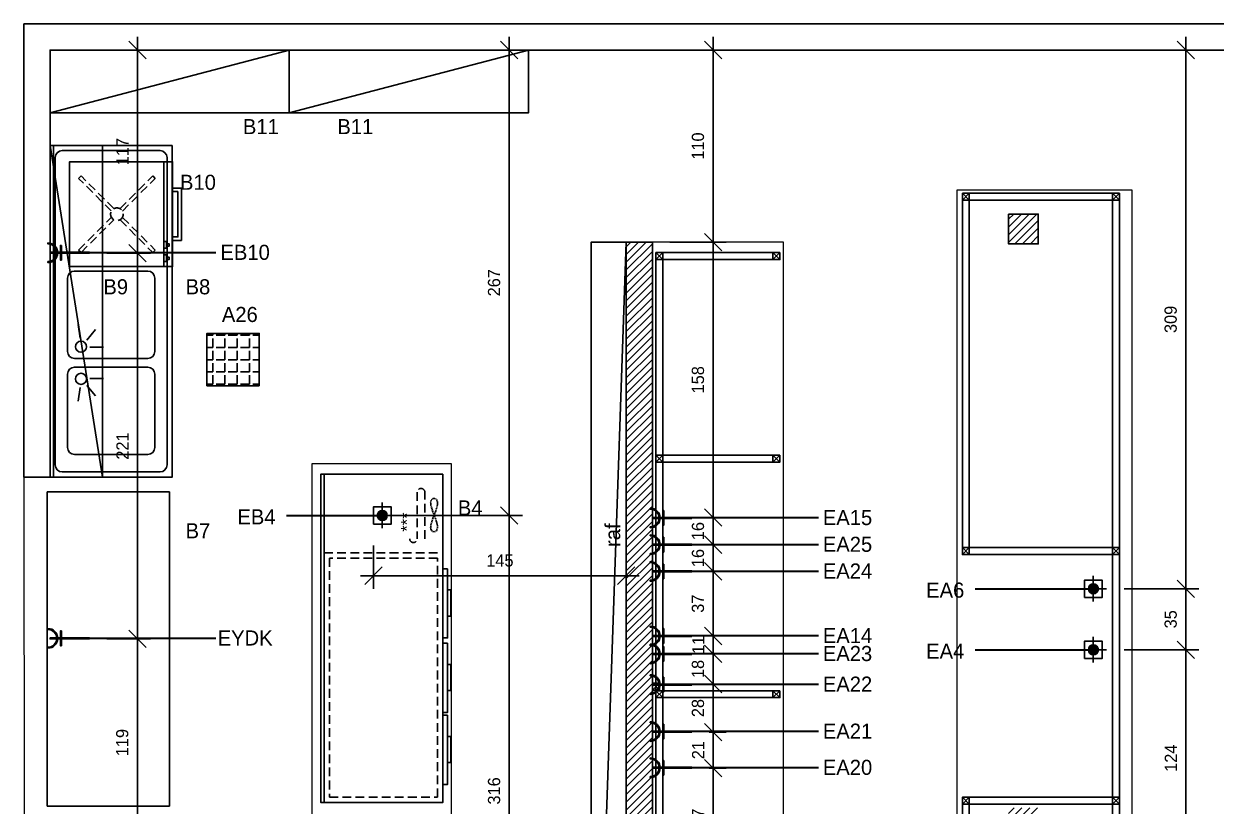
# Model space of a CAD drawing. Header units: centimetres. Extents: x 131563 to 145359, y 24878 to 28066.
# Drawn here: x 139888 to 140570, y 27014 to 27462 of the extents above; entities that cross this region are included whole.
import ezdxf
from ezdxf.enums import TextEntityAlignment as Align

# ---------------------------------------------------------------- set-up
doc = ezdxf.new("R2010")
doc.units = ezdxf.units.CM
doc.header["$LTSCALE"] = 10
doc.header["$MEASUREMENT"] = 0
doc.header["$PDMODE"] = 3
doc.header["$PDSIZE"] = 20
doc.linetypes.add('DASHED', pattern=[0.75, 0.5, -0.25])
for name, color, linetype in [('-DWG_ANA', 7, 'Continuous'), ('ELEKTRİK', 10, 'Continuous'), ('Kıtc-002 Çizgi', 7, 'Continuous'), ('Kıtc-040 Detay', 7, 'Continuous'), ('LP-DIMENSION_INT_100', 51, 'Continuous'), ('S2000-002 Çizgi', 7, 'Continuous')]:
    doc.layers.add(name, color=color, linetype=linetype)
for name, color, linetype, lineweight in [('ARK_AHŞAP', 45, 'Continuous', 15), ('ELK', 1, 'Continuous', 35), ('tefriş', 45, 'Continuous', 18)]:
    doc.layers.add(name, color=color, linetype=linetype, lineweight=lineweight)
doc.styles.get("Standard").update_dxf_attribs({"font": 'arial.ttf'})
doc.styles.add('TAKSİM', font='GOTHIC.TTF', dxfattribs={"height": 7})
doc.dimstyles.new('AR_DIM_100', dxfattribs={"dimtxt": 7, "dimasz": 10, "dimexe": 7.5, "dimexo": 10, "dimgap": 5, "dimtad": 1, "dimtoh": 1, "dimdec": 0, "dimrnd": 0.5, "dimzin": 12, "dimdsep": 46, "dimtxsty": 'TAKSİM', "dimblk": 'OBLIQUE', "dimcen": 0.09, "dimdle": 7.5, "dimclrd": 256, "dimclre": 256, "dimclrt": 7, "dimadec": 0, "dimazin": 0, "dimtfac": 1, "dimtdec": 0, "dimtix": 1, "dimtofl": 0, "dimtmove": 0, "dimatfit": 3, "dimldrblk": 'DOT', "dimfxl": 100, "dimfxlon": 1, "dimtolj": 1, "dimtzin": 0, "dimlwd": -1, "dimlwe": -1, "dimarcsym": 0})
pattern_1 = [(45, (7083.928928079957, 0), (-2.209708691207961, 2.209708691207961), [])]

# ---------------------------------------------------------------- blocks, each defined once
blk = doc.blocks.new('A$C14D17327')
at = {"layer": 'Kıtc-002 Çizgi', "color": 1, "elevation": -1.444281839363095e-08}
blk.add_lwpolyline([(-3.628785634646192e-06, 4.000000733699835), (3.999996371214365, 4.000000733699835), (3.999996371214365, 7.336998351092916e-07), (-3.628785634646192e-06, 7.336998351092916e-07)], close=True, dxfattribs=at)
for points in [[(-3.628785634646192e-06, 4.000000733699835), (3.999996371214365, 7.336998351092916e-07)], [(-3.628785634646192e-06, 7.336998351092916e-07), (3.999996371214365, 4.000000733699835)]]:
    blk.add_lwpolyline(points, dxfattribs=at)
blk = doc.blocks.new('A$C50025146')
at = {"layer": 'ELEKTRİK'}
for points in [[(16.0258407970905, 9.846670621633166), (16.5885051934838, 9.846670621633166), (16.5885051934838, 1.406704675742731), (16.0258407970905, 1.406704675742731)], [(6.940050297998823e-05, 5.345355450490388), (6.940050297998823e-05, 5.908019846885509), (22.50664525620232, 5.908019846885509), (22.50664525620232, 5.345355450490388)]]:
    blk.add_hatch(color=256, dxfattribs=at).paths.add_polyline_path(points)
h = blk.add_hatch(color=256, dxfattribs=at)
edge = h.paths.add_edge_path()
edge.add_line((23.70435837441619, 11.25333161261187), (23.70435837441619, 10.69066721622039))
edge.add_ellipse((23.70435837441619, 5.626687648689767), major_axis=(3.580774291992597, -3.580774291992606), ratio=0.9999999999999413, start_angle=134.9999999999983, end_angle=314.9999999999983)
edge.add_line((23.70435837441619, 0.5627080811555061), (23.70435837441619, 4.368476402305532e-05))
edge.add_ellipse((23.70435837441619, 5.626687648689767), major_axis=(3.978638102213783, 3.978638102213774), ratio=0.9999999999999128, start_angle=45.0000000000025, end_angle=225.0000000000025, ccw=False)
for points, elevation in [([(16.0258407970905, 1.406704675742731), (16.0258407970905, 9.846670621633166), (16.5885051934838, 9.846670621633166), (16.5885051934838, 1.406704675742731)], 4.791194770819646e-08), ([(6.940050297998823e-05, 5.908019846885509), (22.50664525620232, 5.908019846885509), (22.50664525620232, 5.345355450490388), (6.940050297998823e-05, 5.345355450490388)], 4.794507297291503e-08)]:
    blk.add_lwpolyline(points, close=True, dxfattribs=dict(at, elevation=elevation))
at = {"layer": 'ELEKTRİK', "elevation": 4.798666618537076e-08}
blk.add_lwpolyline([(23.70435837441437, 4.368476402305532e-05), (23.70435837441619, 0.5627080811555061, -0.9999999999999944), (23.70435837441619, 10.69066721622039), (23.70435837441619, 11.25333161261187, 0.9999999999999944)], format="xyb", close=True, dxfattribs=at)
blk = doc.blocks.new('A$C611F6802')
at = {"layer": '-DWG_ANA'}
h = blk.add_hatch(dxfattribs=at)
h.set_pattern_fill('ANSI31', color=1, style=0)
h.set_pattern_definition([(45, (-55670.14020227872, -22065.11067284289), (-0.08838834764831843, 0.08838834764831845), [])])
h.paths.add_polyline_path([(4.423971784401617, 7.700424825947266, 1), (10.13888412773802, 7.700424825947266, 1)])
at = {"layer": '-DWG_ANA', "color": 1}
for p, q in [((7.28142795606982, 7.700424825947266), (7.28142795606982, 15.25836134111159)), ((7.28142795606982, 15.25836134111159), (7.28142795606982, 0)), ((7.28142795606982, 7.629180670555797), (0, 7.629180670555797)), ((7.28142795606982, 7.629180670555797), (14.67722620816494, 7.629180670555797)), ((14.67722620816494, 7.629180670555797), (7.28142795606982, 7.629180670555797))]:
    blk.add_line(p, q, dxfattribs=at)
blk.add_lwpolyline([(2.28142795606982, 2.700424825947266), (12.28142795606982, 2.700424825947266), (12.28142795606982, 12.70042482594727), (2.28142795606982, 12.70042482594727)], close=True, dxfattribs=at)
blk.add_circle((7.28142795606982, 7.700424825947266), 2.857456171668203, dxfattribs=at)
blk = doc.blocks.new('_Oblique')
at = {"color": 0, "linetype": 'ByBlock', "lineweight": -2}
blk.add_line((-0.5, -0.5), (0.5, 0.5), dxfattribs=at)
blk = doc.blocks.new('*D93')
at = {"transparency": 16777216}
for p, q in [((140282.3134968362, 27454.6528805165), (140282.3134968362, 27329.6528805165)), ((140257.5392905454, 27447.1528805165), (140289.8134968362, 27447.1528805165)), ((140257.5392905454, 27337.1528805165), (140289.8134968362, 27337.1528805165))]:
    blk.add_line(p, q, dxfattribs=at)
at = {"layer": 'Defpoints', "color": 0, "transparency": 16777216}
for p in [(140247.5392905454, 27447.1528805165), (140247.5392905454, 27337.1528805165), (140282.3134968362, 27337.1528805165)]:
    blk.add_point(p, dxfattribs=at)
at = {"transparency": 16777216, "xscale": 10, "yscale": 10, "zscale": 10}
for p, rotation in [((140282.3134968362, 27447.1528805165), 90), ((140282.3134968362, 27337.1528805165), 270)]:
    blk.add_blockref('_Oblique', p, dxfattribs=dict(at, rotation=rotation))
at = {"color": 7, "transparency": 16777216, "insert": (140273.637426136, 27392.15288051645), "char_height": 7, "attachment_point": 5, "rotation": 90, "style": 'TAKSİM'}
blk.add_mtext('\\A1;110', dxfattribs=at)
blk = doc.blocks.new('_Dot')
at = {"color": 0, "linetype": 'ByBlock', "lineweight": -2}
blk.add_line((-0.5, 0), (-1, 0), dxfattribs=at)
at = {"color": 0, "linetype": 'ByBlock', "const_width": 0.5}
blk.add_lwpolyline([(-0.25, 0, 1), (0.25, 0, 1)], format="xyb", close=True, dxfattribs=at)
blk = doc.blocks.new('*D94')
at = {"transparency": 16777216}
for p, q in [((140282.3134968363, 27344.6528805165), (140282.3134968363, 27171.9342127147)), ((140257.5392905454, 27337.1528805165), (140289.8134968363, 27337.1528805165)), ((140280.0458664011, 27179.4342127147), (140289.8134968363, 27179.4342127147))]:
    blk.add_line(p, q, dxfattribs=at)
at = {"layer": 'Defpoints', "color": 0, "transparency": 16777216}
for p in [(140247.5392905454, 27337.1528805165), (140270.0458664011, 27179.4342127147), (140282.3134968363, 27179.4342127147)]:
    blk.add_point(p, dxfattribs=at)
at = {"transparency": 16777216, "xscale": 10, "yscale": 10, "zscale": 10}
for p, rotation in [((140282.3134968363, 27337.1528805165), 90), ((140282.3134968363, 27179.4342127147), 270)]:
    blk.add_blockref('_Oblique', p, dxfattribs=dict(at, rotation=rotation))
at = {"color": 7, "transparency": 16777216, "insert": (140273.6374261361, 27258.29354661555), "char_height": 7, "attachment_point": 5, "rotation": 90, "style": 'TAKSİM'}
blk.add_mtext('\\A1;158', dxfattribs=at)
blk = doc.blocks.new('*D95')
at = {"transparency": 16777216}
for p, q in [((140282.3134968365, 27179.4342127147), (140282.3134968365, 27189.4342127147)), ((140280.0458664011, 27179.4342127147), (140289.8134968365, 27179.4342127147)), ((140280.0458664011, 27163.85282536117), (140289.8134968365, 27163.85282536117)), ((140282.3134968365, 27163.85282536117), (140282.3134968365, 27153.85282536117))]:
    blk.add_line(p, q, dxfattribs=at)
at = {"layer": 'Defpoints', "color": 0, "transparency": 16777216}
for p in [(140270.0458664011, 27179.4342127147), (140270.0458664011, 27163.85282536117), (140282.3134968365, 27163.85282536117)]:
    blk.add_point(p, dxfattribs=at)
at = {"transparency": 16777216, "xscale": 10, "yscale": 10, "zscale": 10}
for p, rotation in [((140282.3134968365, 27179.4342127147), 270), ((140282.3134968365, 27163.85282536117), 90)]:
    blk.add_blockref('_Oblique', p, dxfattribs=dict(at, rotation=rotation))
at = {"color": 7, "transparency": 16777216, "insert": (140273.6374261363, 27171.64351903788), "char_height": 7, "attachment_point": 5, "rotation": 90, "style": 'TAKSİM'}
blk.add_mtext('\\A1;16', dxfattribs=at)
blk = doc.blocks.new('*D96')
at = {"transparency": 16777216}
for p, q in [((140282.3134968366, 27163.85282536117), (140282.3134968366, 27173.85282536117)), ((140280.0458664011, 27163.85282536117), (140289.8134968366, 27163.85282536117)), ((140280.0458664011, 27148.55127485915), (140289.8134968366, 27148.55127485915)), ((140282.3134968366, 27148.55127485915), (140282.3134968366, 27138.55127485915))]:
    blk.add_line(p, q, dxfattribs=at)
at = {"layer": 'Defpoints', "color": 0, "transparency": 16777216}
for p in [(140270.0458664011, 27163.85282536117), (140270.0458664011, 27148.55127485915), (140282.3134968366, 27148.55127485915)]:
    blk.add_point(p, dxfattribs=at)
at = {"transparency": 16777216, "xscale": 10, "yscale": 10, "zscale": 10}
for p, rotation in [((140282.3134968366, 27163.85282536117), 270), ((140282.3134968366, 27148.55127485915), 90)]:
    blk.add_blockref('_Oblique', p, dxfattribs=dict(at, rotation=rotation))
at = {"color": 7, "transparency": 16777216, "insert": (140273.6374261364, 27156.20205011011), "char_height": 7, "attachment_point": 5, "rotation": 90, "style": 'TAKSİM'}
blk.add_mtext('\\A1;16', dxfattribs=at)
blk = doc.blocks.new('*D97')
at = {"transparency": 16777216}
for p, q in [((140282.3134968367, 27156.05127485915), (140282.3134968367, 27104.04790542685)), ((140280.0458664011, 27148.55127485915), (140289.8134968367, 27148.55127485915)), ((140280.0458664011, 27111.54790542685), (140289.8134968367, 27111.54790542685))]:
    blk.add_line(p, q, dxfattribs=at)
at = {"layer": 'Defpoints', "color": 0, "transparency": 16777216}
for p in [(140270.0458664011, 27148.55127485915), (140270.0458664011, 27111.54790542685), (140282.3134968367, 27111.54790542685)]:
    blk.add_point(p, dxfattribs=at)
at = {"transparency": 16777216, "xscale": 10, "yscale": 10, "zscale": 10}
for p, rotation in [((140282.3134968367, 27148.55127485915), 90), ((140282.3134968367, 27111.54790542685), 270)]:
    blk.add_blockref('_Oblique', p, dxfattribs=dict(at, rotation=rotation))
at = {"color": 7, "transparency": 16777216, "insert": (140273.6374261365, 27130.04959014295), "char_height": 7, "attachment_point": 5, "rotation": 90, "style": 'TAKSİM'}
blk.add_mtext('\\A1;37', dxfattribs=at)
blk = doc.blocks.new('*D98')
at = {"transparency": 16777216}
for p, q in [((140282.3134968368, 27111.54790542685), (140282.3134968368, 27121.54790542685)), ((140280.0458664011, 27111.54790542685), (140289.8134968368, 27111.54790542685)), ((140280.0458664011, 27101.29626733045), (140289.8134968368, 27101.29626733045)), ((140282.3134968368, 27101.29626733045), (140282.3134968368, 27091.29626733045))]:
    blk.add_line(p, q, dxfattribs=at)
at = {"layer": 'Defpoints', "color": 0, "transparency": 16777216}
for p in [(140270.0458664011, 27111.54790542685), (140270.0458664011, 27101.29626733045), (140282.3134968368, 27101.29626733045)]:
    blk.add_point(p, dxfattribs=at)
at = {"transparency": 16777216, "xscale": 10, "yscale": 10, "zscale": 10}
for p, rotation in [((140282.3134968368, 27111.54790542685), 270), ((140282.3134968368, 27101.29626733045), 90)]:
    blk.add_blockref('_Oblique', p, dxfattribs=dict(at, rotation=rotation))
at = {"color": 7, "transparency": 16777216, "insert": (140273.8134968368, 27106.4220863786), "char_height": 7, "attachment_point": 5, "rotation": 90, "style": 'TAKSİM'}
blk.add_mtext('\\A1;11', dxfattribs=at)
blk = doc.blocks.new('*D99')
at = {"transparency": 16777216}
for p, q in [((140282.3134968369, 27101.29626733045), (140282.3134968369, 27111.29626733045)), ((140280.0458664011, 27101.29626733045), (140289.8134968369, 27101.29626733045)), ((140280.0458664011, 27084.02574794037), (140289.8134968369, 27084.02574794037)), ((140282.3134968369, 27084.02574794037), (140282.3134968369, 27074.02574794037))]:
    blk.add_line(p, q, dxfattribs=at)
at = {"layer": 'Defpoints', "color": 0, "transparency": 16777216}
for p in [(140270.0458664011, 27101.29626733045), (140270.0458664011, 27084.02574794037), (140282.3134968369, 27084.02574794037)]:
    blk.add_point(p, dxfattribs=at)
at = {"transparency": 16777216, "xscale": 10, "yscale": 10, "zscale": 10}
for p, rotation in [((140282.3134968369, 27101.29626733045), 270), ((140282.3134968369, 27084.02574794037), 90)]:
    blk.add_blockref('_Oblique', p, dxfattribs=dict(at, rotation=rotation))
at = {"color": 7, "transparency": 16777216, "insert": (140273.6374261367, 27092.66100763536), "char_height": 7, "attachment_point": 5, "rotation": 90, "style": 'TAKSİM'}
blk.add_mtext('\\A1;18', dxfattribs=at)
blk = doc.blocks.new('*D100')
at = {"transparency": 16777216}
for p, q in [((140282.313496837, 27091.52574794037), (140282.313496837, 27049.01455601349)), ((140280.0458664011, 27084.02574794037), (140289.813496837, 27084.02574794037)), ((140280.0458664011, 27056.51455601349), (140289.813496837, 27056.51455601349))]:
    blk.add_line(p, q, dxfattribs=at)
at = {"layer": 'Defpoints', "color": 0, "transparency": 16777216}
for p in [(140270.0458664011, 27084.02574794037), (140270.0458664011, 27056.51455601349), (140282.313496837, 27056.51455601349)]:
    blk.add_point(p, dxfattribs=at)
at = {"transparency": 16777216, "xscale": 10, "yscale": 10, "zscale": 10}
for p, rotation in [((140282.313496837, 27084.02574794037), 90), ((140282.313496837, 27056.51455601349), 270)]:
    blk.add_blockref('_Oblique', p, dxfattribs=dict(at, rotation=rotation))
at = {"color": 7, "transparency": 16777216, "insert": (140273.6374261368, 27070.27015197688), "char_height": 7, "attachment_point": 5, "rotation": 90, "style": 'TAKSİM'}
blk.add_mtext('\\A1;28', dxfattribs=at)
blk = doc.blocks.new('*D101')
at = {"transparency": 16777216}
for p, q in [((140282.3134968372, 27064.01455601349), (140282.3134968372, 27028.31231213301)), ((140280.0458664011, 27056.51455601349), (140289.8134968372, 27056.51455601349)), ((140280.0458664011, 27035.81231213301), (140289.8134968372, 27035.81231213301))]:
    blk.add_line(p, q, dxfattribs=at)
at = {"layer": 'Defpoints', "color": 0, "transparency": 16777216}
for p in [(140270.0458664011, 27056.51455601349), (140270.0458664011, 27035.81231213301), (140282.3134968372, 27035.81231213301)]:
    blk.add_point(p, dxfattribs=at)
at = {"transparency": 16777216, "xscale": 10, "yscale": 10, "zscale": 10}
for p, rotation in [((140282.3134968372, 27056.51455601349), 90), ((140282.3134968372, 27035.81231213301), 270)]:
    blk.add_blockref('_Oblique', p, dxfattribs=dict(at, rotation=rotation))
at = {"color": 7, "transparency": 16777216, "insert": (140273.725461487, 27046.1634340732), "char_height": 7, "attachment_point": 5, "rotation": 90, "style": 'TAKSİM'}
blk.add_mtext('\\A1;21', dxfattribs=at)
blk = doc.blocks.new('*D102')
at = {"transparency": 16777216}
for p, q in [((140282.3134968373, 27043.31231213301), (140282.3134968373, 26971.73006024332)), ((140280.0458664011, 27035.81231213301), (140289.8134968373, 27035.81231213301)), ((140280.0458664011, 26979.23006024332), (140289.8134968373, 26979.23006024332))]:
    blk.add_line(p, q, dxfattribs=at)
at = {"layer": 'Defpoints', "color": 0, "transparency": 16777216}
for p in [(140270.0458664011, 27035.81231213301), (140270.0458664011, 26979.23006024332), (140282.3134968373, 26979.23006024332)]:
    blk.add_point(p, dxfattribs=at)
at = {"transparency": 16777216, "xscale": 10, "yscale": 10, "zscale": 10}
for p, rotation in [((140282.3134968373, 27035.81231213301), 90), ((140282.3134968373, 26979.23006024332), 270)]:
    blk.add_blockref('_Oblique', p, dxfattribs=dict(at, rotation=rotation))
at = {"color": 7, "transparency": 16777216, "insert": (140273.7254614871, 27007.52118618812), "char_height": 7, "attachment_point": 5, "rotation": 90, "style": 'TAKSİM'}
blk.add_mtext('\\A1;57', dxfattribs=at)
blk = doc.blocks.new('*D108')
at = {"transparency": 16777216}
for p, q in [((140553.0537228133, 27454.6528805165), (140553.0537228133, 27131.0932439819)), ((140517.6244693973, 27447.1528805165), (140560.5537228133, 27447.1528805165)), ((140517.6244693973, 27138.5932439819), (140560.5537228133, 27138.5932439819))]:
    blk.add_line(p, q, dxfattribs=at)
at = {"layer": 'Defpoints', "color": 0, "transparency": 16777216}
for p in [(140507.6244693973, 27447.1528805165), (140507.6244693973, 27138.5932439819), (140553.0537228133, 27138.5932439819)]:
    blk.add_point(p, dxfattribs=at)
at = {"transparency": 16777216, "xscale": 10, "yscale": 10, "zscale": 10}
for p, rotation in [((140553.0537228133, 27447.1528805165), 90), ((140553.0537228133, 27138.5932439819), 270)]:
    blk.add_blockref('_Oblique', p, dxfattribs=dict(at, rotation=rotation))
at = {"color": 7, "transparency": 16777216, "insert": (140544.3776521131, 27292.87306224915), "char_height": 7, "attachment_point": 5, "rotation": 90, "style": 'TAKSİM'}
blk.add_mtext('\\A1;309', dxfattribs=at)
blk = doc.blocks.new('*D109')
at = {"transparency": 16777216}
for p, q in [((140553.0537228134, 27146.0932439819), (140553.0537228134, 27096.12500890196)), ((140517.6244693973, 27138.5932439819), (140560.5537228134, 27138.5932439819)), ((140517.6244693973, 27103.62500890196), (140560.5537228134, 27103.62500890196))]:
    blk.add_line(p, q, dxfattribs=at)
at = {"layer": 'Defpoints', "color": 0, "transparency": 16777216}
for p in [(140507.6244693973, 27138.5932439819), (140507.6244693973, 27103.62500890196), (140553.0537228134, 27103.62500890196)]:
    blk.add_point(p, dxfattribs=at)
at = {"transparency": 16777216, "xscale": 10, "yscale": 10, "zscale": 10}
for p, rotation in [((140553.0537228134, 27138.5932439819), 90), ((140553.0537228134, 27103.62500890196), 270)]:
    blk.add_blockref('_Oblique', p, dxfattribs=dict(at, rotation=rotation))
at = {"color": 7, "transparency": 16777216, "insert": (140544.3776521132, 27121.10912644188), "char_height": 7, "attachment_point": 5, "rotation": 90, "style": 'TAKSİM'}
blk.add_mtext('\\A1;35', dxfattribs=at)
blk = doc.blocks.new('*D110')
at = {"transparency": 16777216}
for p, q in [((140553.0537228135, 27111.12500890196), (140553.0537228135, 26971.98267216931)), ((140517.6244693973, 27103.62500890196), (140560.5537228135, 27103.62500890196)), ((140517.6244693973, 26979.48267216931), (140560.5537228135, 26979.48267216931))]:
    blk.add_line(p, q, dxfattribs=at)
at = {"layer": 'Defpoints', "color": 0, "transparency": 16777216}
for p in [(140507.6244693973, 27103.62500890196), (140507.6244693973, 26979.48267216931), (140553.0537228135, 26979.48267216931)]:
    blk.add_point(p, dxfattribs=at)
at = {"transparency": 16777216, "xscale": 10, "yscale": 10, "zscale": 10}
for p, rotation in [((140553.0537228135, 27103.62500890196), 90), ((140553.0537228135, 26979.48267216931), 270)]:
    blk.add_blockref('_Oblique', p, dxfattribs=dict(at, rotation=rotation))
at = {"color": 7, "transparency": 16777216, "insert": (140544.4656874634, 27041.55384053559), "char_height": 7, "attachment_point": 5, "rotation": 90, "style": 'TAKSİM'}
blk.add_mtext('\\A1;124', dxfattribs=at)
blk = doc.blocks.new('A$C521B02A0')
at = {"layer": 'S2000-002 Çizgi'}
blk.add_line((6.645013539604406, 9.999989333815392), (10.64030204325354, 9.999989333815392), dxfattribs=at)
for points in [[(1.35396039695e-05, 63.99998933381539), (1.35396039695e-05, 9.999989333815392), (60.00001353960397, 9.999989333815392), (60.00001353960397, 63.99998933381539)], [(1.35396039695e-05, 63.99998933381539), (1.35396039695e-05, 4.999989333815392), (60.00001353960397, 4.999989333815392), (60.00001353960397, 63.99998933381539)], [(3.000013539603969, 9.999989333815392), (6.645013539604406, 9.999989333815392), (6.645013539604406, 8.541989333816673), (3.000013539603969, 8.541989333816673)], [(3.967120478631842, 8.541989333816673), (5.425120478632379, 8.541989333816673), (5.425120478632379, 7.083989333817952), (3.967120478631842, 7.083989333817952)], [(10.64030204325354, 9.999989333815392), (14.28530204325397, 9.999989333815392), (14.28530204325397, 8.541989333816673), (10.64030204325354, 8.541989333816673)], [(11.60740898228141, 8.541989333816673), (13.06540898228195, 8.541989333816673), (13.06540898228195, 7.083989333817952), (11.60740898228141, 7.083989333817952)], [(45.00001353960397, -1.06661846075e-05), (15.00001353960397, -1.06661846075e-05), (15.00001353960397, 4.999989333815392), (45.00001353960397, 4.999989333815392)], [(43.00001353960396, 1.999989333815392), (17.00001353960397, 1.999989333815392), (17.00001353960397, 4.999989333815392), (43.00001353960396, 4.999989333815392)]]:
    blk.add_lwpolyline(points, close=True, dxfattribs=at)
at = {"layer": 'S2000-002 Çizgi', "linetype": 'DASHED'}
for points in [[(8.079703322820933, 57.4220262656927), (9.493916885194265, 58.83623982806603)], [(8.079703322820933, 57.4220262656927), (26.82745726976191, 38.67427231875264)], [(9.493916885194265, 58.83623982806603), (28.24167083213524, 40.08848588112414)], [(31.85775396266036, 40.18788359671272), (50.50611019401367, 58.83623982806603)], [(33.27196752503279, 38.77367003433938), (51.92032375638699, 57.4220262656927)], [(50.50611019401367, 58.83623982806603), (51.92032375638699, 57.4220262656927)], [(26.72805955417425, 35.05818918822661), (8.079703322820933, 16.40983295687329)], [(33.17256980944512, 35.15758690381517), (51.92032375638699, 16.40983295687329)], [(28.14227311654759, 33.64397562585327), (9.493916885194265, 14.99561939449995)], [(31.7583562470727, 33.74337334144184), (50.50611019401367, 14.99561939449995)], [(9.493916885194265, 14.99561939449995), (8.079703322820933, 16.40983295687329)], [(50.50611019401367, 14.99561939449995), (51.92032375638699, 16.40983295687329)]]:
    blk.add_lwpolyline(points, dxfattribs=at)
blk.add_circle((30.00001353960397, 36.91592961128299), 3.627241701654384, dxfattribs=at)
blk = doc.blocks.new('A$C153D690E')
at = {"layer": 'S2000-002 Çizgi'}
blk.add_line((187.9999962182069, 72.59825832918023), (-3.7817931116e-06, 72.59825832918023), dxfattribs=at)
for points in [[(187.9999962182069, 4.598258329180225), (187.9999962182069, 74.59825832918023), (-3.7817931116e-06, 74.59825832918023), (-3.7817931116e-06, 4.598258329180225)], [(49.94812421888173, 1.958258329180807), (10.34812421888227, 1.958258329180807), (10.34812421888136, 4.59825832918068), (49.94812421888173, 4.59825832918068)], [(37.81506473776926, 1.958258329180807), (22.87347344139516, 1.958258329180807), (22.87347344139516, -4.0845402509e-06), (37.81506473776926, -4.0845402509e-06)], [(91.21099496192663, 1.958258329180807), (51.61099496192718, 1.958258329180807), (51.61099496192628, 4.59825832918068), (91.21099496192663, 4.59825832918068)], [(79.07793548081419, 1.958258329180807), (64.13634418444008, 1.958258329180807), (64.13634418444008, -4.0845402509e-06), (79.07793548081419, -4.0845402509e-06)], [(133.8414518560462, 1.958258329180807), (94.24145185604677, 1.958258329180807), (94.24145185604584, 4.59825832918068), (133.8414518560462, 4.59825832918068)], [(121.7083923749337, 1.958258329180807), (106.7668010785596, 1.958258329180807), (106.7668010785596, -4.0845402509e-06), (121.7083923749337, -4.0845402509e-06)]]:
    blk.add_lwpolyline(points, close=True, dxfattribs=at)
at = {"layer": 'S2000-002 Çizgi', "linetype": 'DASHED'}
blk.add_lwpolyline([(139.9999962182069, 69.59825832918023), (2.999996218206888, 69.59825832918023), (2.999996218206888, 7.598258329180225), (139.9999962182069, 7.598258329180225)], close=True, dxfattribs=at)
blk.add_lwpolyline([(142.9999962182069, 72.59825832918023), (142.9999962182069, 4.598258329180225)], dxfattribs=at)
for points in [[(177.6686645144159, 19.27992658724815), (150.9968660950703, 19.27992658724815, -1), (150.9968660950703, 23.62573057870577)], [(150.9968660950703, 14.93412259578963), (177.6686645144159, 14.93412259578963, 1), (177.6686645144159, 19.27992658724815)]]:
    blk.add_lwpolyline(points, format="xyb", dxfattribs=at)
at = {"layer": 'S2000-002 Çizgi', "linetype": 'DASHED', "ltscale": 0.1}
blk.add_lwpolyline([(171.5600144196774, 7.624397044643046), (170.1030195004573, 7.796426777960732), (168.40092263221, 8.249959711251904), (166.535424464611, 8.891161444525094), (164.5882256473373, 9.626197577789753), (162.6410268300619, 10.36123371105441), (160.7755286624628, 11.0024354443276), (159.0734317942165, 11.45596837761786), (157.6164368749964, 11.62799811093464), (156.4726277795339, 11.45596837761786), (155.6556212827759, 11.00243544432669), (155.1654173847205, 10.3612337110535), (155.0020160853687, 9.626197577788844), (155.1654173847205, 8.891161444524185), (155.6556212827759, 8.249959711250995), (156.4726277795339, 7.796426777960732), (157.6164368749964, 7.624397044643046), (159.0734317942165, 7.796426777960732), (160.7755286624628, 8.249959711251904), (162.6410268300619, 8.891161444525094), (164.5882256473364, 9.626197577789753), (166.535424464611, 10.36123371105441), (168.40092263221, 11.0024354443276), (170.1030195004573, 11.45596837761786), (171.5600144196774, 11.62799811093464), (172.703823515139, 11.45596837761786), (173.5208300118979, 11.00243544432669), (174.0110339099533, 10.3612337110535), (174.1744352093042, 9.626197577788844), (174.0110339099533, 8.891161444524185), (173.5208300118979, 8.249959711250995), (172.703823515139, 7.796426777960732)], close=True, dxfattribs=at)
at = {"layer": 'S2000-002 Çizgi'}
blk.add_text('***', height=6.759535301675553, dxfattribs=at).set_placement((155.0661707814447, 21.8630403655975))
blk = doc.blocks.new('A$C239908C3')
at = {"layer": 'S2000-002 Çizgi'}
for p, q in [((51.34233202353153, 52.76214247474196), (43.53061898497707, 53.87481028175329)), ((52.57251481404546, 48.95290027624264), (46.47482724430939, 43.94499686789254)), ((78.42750148040159, 48.95290027624264), (84.52518905013766, 43.94499686789254)), ((79.65768427091552, 52.76214247474196), (87.46939730946995, 53.87481028175329)), ((56.48116976525762, 47.28982189899738), (56.48116976525762, 39.39926486888339)), ((74.51884652918943, 47.28982189899738), (74.51884652918943, 39.39926486888339))]:
    blk.add_line(p, q, dxfattribs=at)
for points in [[(190.0000081472226, 68.00000046256241), (8.1472226157e-06, 68.00000046256241), (8.1472226157e-06, 70.00000046256241), (190.0000081472226, 70.00000046256241)], [(190.0000081472226, 4.625624115e-07), (8.1472226157e-06, 4.625624115e-07), (8.1472226157e-06, 70.00000046256241), (190.0000081472226, 70.00000046256241)]]:
    blk.add_lwpolyline(points, close=True, dxfattribs=at)
for points in [[(183.0000081472244, 3.000000462561501), (7.000008147224434, 3.000000462562411, -0.4142135623730919), (3.000008147224433, 7.000000462562411), (3.000008147222616, 63.00000046256241, -0.4142135623731057), (7.000008147222616, 67.00000046256241), (183.0000081472244, 67.00000046256241, -0.4142135623730951), (187.0000081472244, 63.00000046256241), (187.0000081472244, 7.000000462561501, -0.4142135623730844)], [(59.00000814722353, 10.00000046256059), (17.00000814722352, 10.00000046255968, -0.4142135623730951), (13.00000814722352, 14.00000046255968), (13.00000814722352, 56.00000046255968, -0.4142135623730951), (17.00000814722352, 60.00000046255968), (59.00000814722353, 60.0000004625606, -0.4142135623730951), (63.00000814722352, 56.0000004625606), (63.00000814722352, 14.00000046256059, -0.4142135623730951)], [(72.00000814722353, 10.00000046256059), (114.0000081472235, 10.00000046255968, 0.4142135623730951), (118.0000081472235, 14.00000046255968), (118.0000081472235, 56.00000046255968, 0.4142135623730951), (114.0000081472235, 60.00000046255968), (72.00000814722353, 60.0000004625606, 0.4142135623730951), (68.00000814722353, 56.0000004625606), (68.00000814722353, 14.00000046256059, 0.4142135623730951)]]:
    blk.add_lwpolyline(points, format="xyb", close=True, dxfattribs=at)
for centre in [(56.2858001248669, 52.25535702290176), (74.71421616958014, 52.25535702290176)]:
    blk.add_circle(centre, 3.187919533039348, dxfattribs=at)
blk = doc.blocks.new('*D135')
at = {"transparency": 16777216}
for p, q in [((139952.5965376589, 27454.65288051643), (139952.5965376589, 27323.28044381079)), ((139912.5392905454, 27447.15288051643), (139960.0965376589, 27447.15288051643)), ((139935.0458664011, 27330.78044381079), (139960.0965376589, 27330.78044381079))]:
    blk.add_line(p, q, dxfattribs=at)
at = {"layer": 'Defpoints', "color": 0, "transparency": 16777216}
for p in [(139902.5392905454, 27447.15288051643), (139925.0458664011, 27330.78044381079), (139952.5965376589, 27330.78044381079)]:
    blk.add_point(p, dxfattribs=at)
at = {"transparency": 16777216, "xscale": 10, "yscale": 10, "zscale": 10}
for p, rotation in [((139952.5965376589, 27447.15288051643), 90), ((139952.5965376589, 27330.78044381079), 270)]:
    blk.add_blockref('_Oblique', p, dxfattribs=dict(at, rotation=rotation))
at = {"color": 7, "transparency": 16777216, "insert": (139944.0085023087, 27388.96666216356), "char_height": 7, "attachment_point": 5, "rotation": 90, "style": 'TAKSİM'}
blk.add_mtext('\\A1;117', dxfattribs=at)
blk = doc.blocks.new('*D136')
at = {"transparency": 16777216}
for p, q in [((139952.596537659, 27338.28044381079), (139952.596537659, 27102.41411601838)), ((139935.0458664011, 27330.78044381079), (139960.096537659, 27330.78044381079)), ((139935.0458664011, 27109.91411601838), (139960.096537659, 27109.91411601838))]:
    blk.add_line(p, q, dxfattribs=at)
at = {"layer": 'Defpoints', "color": 0, "transparency": 16777216}
for p in [(139925.0458664011, 27330.78044381079), (139925.0458664011, 27109.91411601838), (139952.596537659, 27109.91411601838)]:
    blk.add_point(p, dxfattribs=at)
at = {"transparency": 16777216, "xscale": 10, "yscale": 10, "zscale": 10}
for p, rotation in [((139952.596537659, 27330.78044381079), 90), ((139952.596537659, 27109.91411601838), 270)]:
    blk.add_blockref('_Oblique', p, dxfattribs=dict(at, rotation=rotation))
at = {"color": 7, "transparency": 16777216, "insert": (139944.0085023088, 27220.34727991454), "char_height": 7, "attachment_point": 5, "rotation": 90, "style": 'TAKSİM'}
blk.add_mtext('\\A1;221', dxfattribs=at)
blk = doc.blocks.new('*D137')
at = {"transparency": 16777216}
for p, q in [((139952.5965376591, 27117.41411601838), (139952.5965376591, 26983.57469614955)), ((139935.0458664011, 27109.91411601838), (139960.0965376591, 27109.91411601838)), ((139935.0458664011, 26991.07469614955), (139960.0965376591, 26991.07469614955))]:
    blk.add_line(p, q, dxfattribs=at)
at = {"layer": 'Defpoints', "color": 0, "transparency": 16777216}
for p in [(139925.0458664011, 27109.91411601838), (139925.0458664011, 26991.07469614955), (139952.5965376591, 26991.07469614955)]:
    blk.add_point(p, dxfattribs=at)
at = {"transparency": 16777216, "xscale": 10, "yscale": 10, "zscale": 10}
for p, rotation in [((139952.5965376591, 27109.91411601838), 90), ((139952.5965376591, 26991.07469614955), 270)]:
    blk.add_blockref('_Oblique', p, dxfattribs=dict(at, rotation=rotation))
at = {"color": 7, "transparency": 16777216, "insert": (139943.9204669589, 27050.49440608392), "char_height": 7, "attachment_point": 5, "rotation": 90, "style": 'TAKSİM'}
blk.add_mtext('\\A1;119', dxfattribs=at)
blk = doc.blocks.new('*D139')
at = {"transparency": 16777216}
for p, q in [((140165.5514192261, 27173.07406353904), (140165.5514192261, 27454.6528805165)), ((140095.1382147662, 27447.1528805165), (140173.0514192261, 27447.1528805165)), ((140095.1382147662, 27180.57406353904), (140173.0514192261, 27180.57406353904))]:
    blk.add_line(p, q, dxfattribs=at)
at = {"layer": 'Defpoints', "color": 0, "transparency": 16777216}
for p in [(140085.1382147662, 27447.1528805165), (140165.5514192261, 27447.1528805165), (140085.1382147662, 27180.57406353904)]:
    blk.add_point(p, dxfattribs=at)
at = {"transparency": 16777216, "xscale": 10, "yscale": 10, "zscale": 10}
for p, rotation in [((140165.5514192261, 27447.1528805165), 90), ((140165.5514192261, 27180.57406353904), 270)]:
    blk.add_blockref('_Oblique', p, dxfattribs=dict(at, rotation=rotation))
at = {"color": 7, "transparency": 16777216, "insert": (140156.8753485258, 27313.86347202772), "char_height": 7, "attachment_point": 5, "rotation": 90, "style": 'TAKSİM'}
blk.add_mtext('\\A1;267', dxfattribs=at)
blk = doc.blocks.new('*D140')
at = {"transparency": 16777216}
for p, q in [((140165.5514192262, 27188.07406353904), (140165.5514192262, 26857.55735247547)), ((140095.1382147662, 27180.57406353904), (140173.0514192262, 27180.57406353904)), ((140095.1382147662, 26865.05735247547), (140173.0514192262, 26865.05735247547))]:
    blk.add_line(p, q, dxfattribs=at)
at = {"layer": 'Defpoints', "color": 0, "transparency": 16777216}
for p in [(140085.1382147662, 27180.57406353904), (140085.1382147662, 26865.05735247547), (140165.5514192262, 26865.05735247547)]:
    blk.add_point(p, dxfattribs=at)
at = {"transparency": 16777216, "xscale": 10, "yscale": 10, "zscale": 10}
for p, rotation in [((140165.5514192262, 27180.57406353904), 90), ((140165.5514192262, 26865.05735247547), 270)]:
    blk.add_blockref('_Oblique', p, dxfattribs=dict(at, rotation=rotation))
at = {"color": 7, "transparency": 16777216, "insert": (140156.875348526, 27022.81570800721), "char_height": 7, "attachment_point": 5, "rotation": 90, "style": 'TAKSİM'}
blk.add_mtext('\\A1;316', dxfattribs=at)
blk = doc.blocks.new('*D141')
at = {"transparency": 16777216}
for p, q in [((140087.8386395921, 27163.29263558296), (140087.8386395921, 27138.59442395329)), ((140232.5392905453, 27163.29263558296), (140232.5392905453, 27138.59442395329)), ((140080.3386395921, 27146.09442395329), (140240.0392905453, 27146.09442395329))]:
    blk.add_line(p, q, dxfattribs=at)
at = {"layer": 'Defpoints', "color": 0, "transparency": 16777216}
for p in [(140087.8386395921, 27173.29263558296), (140232.5392905453, 27173.29263558296), (140232.5392905453, 27146.09442395329)]:
    blk.add_point(p, dxfattribs=at)
at = {"transparency": 16777216, "xscale": 10, "yscale": 10, "zscale": 10, "rotation": 180}
blk.add_blockref('_Oblique', (140087.8386395921, 27146.09442395329), dxfattribs=at)
at = {"transparency": 16777216, "xscale": 10, "yscale": 10, "zscale": 10}
blk.add_blockref('_Oblique', (140232.5392905453, 27146.09442395329), dxfattribs=at)
at = {"color": 7, "transparency": 16777216, "insert": (140160.1889650687, 27154.77049465349), "char_height": 7, "attachment_point": 5, "style": 'TAKSİM'}
blk.add_mtext('\\A1;145', dxfattribs=at)

msp = doc.modelspace()

# ---------------------------------------------------------------- hatches: boundary and pattern name
h = msp.add_hatch()
h.set_pattern_fill('ANGLE', color=256, angle=450)
h.set_pattern_definition([(90, (139981.7784945554, 18510.59322884033), (-6.985, 2.138539473011066e-15), [5.08, -1.905]), (180, (139981.7784945554, 18510.59322884033), (-2.566247367613279e-15, -6.985), [5.08, -1.905])])
h.paths.add_polyline_path([(140022.3597330127, 27254.83377698021), (140022.3597330127, 27284.83377698021), (139992.3597330127, 27284.83377698021), (139992.3597330127, 27254.83377698021)])
at = {"layer": 'LP-DIMENSION_INT_100'}
h = msp.add_hatch(dxfattribs=at)
h.set_pattern_fill('ANSI31', color=252, scale=25)
h.set_pattern_definition(pattern_1)
h.paths.add_polyline_path([(140468.5392905453, 26690.15288051648), (140448.5392905453, 26690.15288051648), (140448.5392905453, 26673.15288051648), (140468.5392905453, 26673.15288051648)])
h.paths.add_polyline_path([(140468.5392905453, 27013.15288051648), (140451.5392905453, 27013.15288051648), (140451.5392905453, 26996.15288051648), (140468.5392905453, 26996.15288051648)])
h.paths.add_polyline_path([(140468.5392905453, 27353.15288051648), (140451.5392905453, 27353.15288051648), (140451.5392905453, 27336.15288051648), (140468.5392905453, 27336.15288051648)])
h = msp.add_hatch(dxfattribs=at)
h.set_pattern_fill('ANSI31', color=252, scale=25)
h.set_pattern_definition(pattern_1)
h.paths.add_polyline_path([(140247.5392905453, 27337.15288051648), (140232.5392905453, 27337.15288051648), (140232.5392905453, 26760.15288051649), (140247.5392905453, 26760.15288051649)])

# ---------------------------------------------------------------- linework, layer by layer
for p, q in [((139887.5392905453, 27202.53177053027), (139887.5392905453, 27462.15288051641)), ((139902.5392905453, 27202.53177053027), (139902.5392905453, 27447.15288051648)), ((139932.5392905453, 27202.53177053027), (139902.5392905453, 27392.53177053027)), ((140232.5392905453, 27337.15288051649), (140212.5392905453, 26760.1528805165)), ((139887.5392905453, 27202.53177053027), (139902.5392905453, 27202.53177053027))]:
    msp.add_line(p, q)
for points in [[(139902.5392905453, 27392.53177053027), (139932.5392905453, 27392.53177053027), (139932.5392905453, 27202.53177053027), (139902.5392905453, 27202.53177053027)], [(140232.5392905453, 27337.15288051648), (140212.5392905453, 27337.15288051648), (140212.5392905453, 26760.15288051649), (140232.5392905453, 26760.15288051649)], [(139900.9581641769, 27194.09161653014), (139970.9581641769, 27194.09161653014), (139970.9581641769, 27014.09161653014), (139900.9581641769, 27014.09161653014)]]:
    msp.add_lwpolyline(points, close=True)
at = {"elevation": 1.444281829054365e-08}
msp.add_lwpolyline([(140022.3597330127, 27254.83377698021), (140022.3597330127, 27284.83377698021), (139992.3597330127, 27284.83377698021), (139992.3597330127, 27254.83377698021)], close=True, dxfattribs=at)
at = {"layer": 'ARK_AHŞAP'}
for points in [[(140422.0392905583, 27367.15288051648), (140522.0392905583, 27367.15288051648), (140522.0392905583, 26700.15288051649), (140422.0392905583, 26700.15288051649)], [(140247.5392905453, 26760.15288051649), (140322.5392859063, 26760.15288051649), (140322.5392859063, 27337.15288051649), (140247.5392905453, 27337.15288051648)], [(140052.5392905453, 26830.15288051649), (140132.5392905453, 26830.15288051649), (140132.5392905453, 27210.15288051649), (140052.5392905453, 27210.15288051649)]]:
    msp.add_lwpolyline(points, close=True, dxfattribs=at)
at = {"layer": 'ELK', "color": 1}
for p, q in [((139997.5859753432, 27331.06177600896), (139925.0458664011, 27331.06177600896)), ((140037.9957702867, 27180.57406353903), (140092.8386395921, 27180.57406353903)), ((140342.5859753432, 27179.15288051647), (140270.0458664011, 27179.15288051647)), ((140342.5859753432, 27163.85282536115), (140270.0458664011, 27163.85282536115)), ((140342.5859753432, 27148.55127485911), (140270.0458664011, 27148.55127485914)), ((140432.4754453914, 27138.59324398188), (140500.066532882, 27138.59324398188)), ((139997.5859753432, 27110.19544821655), (139925.0458664011, 27110.19544821655)), ((140342.5859753432, 27111.5479054268), (140270.0458664011, 27111.54790542683)), ((140432.4754453914, 27103.62500890195), (140500.066532882, 27103.62500890195)), ((140342.5859753432, 27101.29626733038), (140270.0458664011, 27101.29626733044)), ((140342.5859753432, 27083.74441574214), (140270.0458664011, 27083.74441574217)), ((140342.5859753432, 27056.79588821163), (140270.0458664011, 27056.79588821165)), ((140342.5859753432, 27036.09364433117), (140270.0458664011, 27036.09364433117))]:
    msp.add_line(p, q, dxfattribs=at)
at = {"layer": 'Kıtc-002 Çizgi', "color": 1}
for points in [[(140511.0392905584, 27361.15288051648), (140429.0392905584, 27361.15288051648), (140429.0392905584, 27365.15288051648), (140511.0392905584, 27365.15288051648)], [(140429.0392905584, 27361.15288051648), (140425.0392905584, 27361.15288051648), (140425.0392905584, 27162.15288051648), (140429.0392905584, 27162.15288051648)], [(140511.0392905584, 27361.15288051648), (140515.0392905584, 27361.15288051648), (140515.0392905584, 27162.15288051648), (140511.0392905584, 27162.15288051648)], [(140253.5392905454, 27327.15288051649), (140316.5392859063, 27327.15288051649), (140316.5392859063, 27331.15288051649), (140253.5392905454, 27331.15288051649)], [(140253.5392905454, 27215.15288051649), (140249.5392905454, 27215.15288051649), (140249.5392905454, 27327.15288051649), (140253.5392905454, 27327.15288051649)], [(140253.5392905454, 27211.15288051649), (140316.5392859063, 27211.15288051649), (140316.5392859063, 27215.15288051649), (140253.5392905454, 27215.15288051649)], [(140253.5392905454, 27080.23006024332), (140249.5392905454, 27080.23006024332), (140249.5392905454, 27211.15288051649), (140253.5392905454, 27211.15288051649)], [(140429.0392905584, 27162.15288051648), (140511.0392905584, 27162.15288051648), (140511.0392905584, 27158.15288051648), (140429.0392905584, 27158.15288051648)], [(140511.0392905584, 27158.15288051648), (140515.0392905584, 27158.15288051648), (140515.0392905584, 27019.15288051648), (140511.0392905584, 27019.15288051648)], [(140253.5392905454, 26932.23006024332), (140249.5392905454, 26932.23006024332), (140249.5392905454, 27076.23006024332), (140253.5392905454, 27076.23006024332)], [(140253.5392905454, 27080.23006024332), (140316.5392859063, 27080.23006024332), (140316.5392859063, 27076.23006024332), (140253.5392905454, 27076.23006024332)], [(140429.0392905584, 27015.15288051648), (140425.0392905584, 27015.15288051648), (140425.0392905584, 26994.15288051648), (140429.0392905584, 26994.15288051648)], [(140511.0392905584, 27019.15288051648), (140429.0392905584, 27019.15288051648), (140429.0392905584, 27015.15288051648), (140511.0392905584, 27015.15288051648)], [(140511.0392905584, 26994.15288051648), (140515.0392905584, 26994.15288051648), (140515.0392905584, 27015.15288051648), (140511.0392905584, 27015.15288051648)]]:
    msp.add_lwpolyline(points, close=True, dxfattribs=at)
at = {"layer": 'LP-DIMENSION_INT_100', "color": 2}
msp.add_line((140247.5392905453, 27018.29933962426), (140247.5392905453, 27114.29933962426), dxfattribs=at)
at = {"layer": 'S2000-002 Çizgi'}
for p, q in [((139887.5392905453, 27462.15288051641), (140825.5392905453, 27462.15288051734)), ((140825.5392905453, 27447.15288051648), (139902.5392905453, 27447.15288051641)), ((139902.5392905453, 27411.15288051648), (140039.5392905453, 27447.15288051648)), ((140039.5392905453, 27411.15288051648), (140176.5392905453, 27447.15288051648)), ((140232.5392905453, 26760.15288051649), (140232.5392905453, 27337.15288051649)), ((140232.5392905453, 27337.15288051648), (140247.5392905453, 27337.15288051648)), ((140247.5392905453, 27337.15288051649), (140247.5392905453, 26760.15288051649))]:
    msp.add_line(p, q, dxfattribs=at)
for points in [[(139902.5392905453, 27411.15288051648), (140039.5392905453, 27411.15288051648), (140039.5392905453, 27447.15288051648), (139902.5392905453, 27447.15288051648)], [(140039.5392905453, 27411.15288051648), (140176.5392905453, 27411.15288051648), (140176.5392905453, 27447.15288051648), (140039.5392905453, 27447.15288051648)], [(140451.5392905453, 27353.15288051648), (140468.5392905453, 27353.15288051648), (140468.5392905453, 27336.15288051648), (140451.5392905453, 27336.15288051648)]]:
    msp.add_lwpolyline(points, close=True, dxfattribs=at)
at = {"layer": 'tefriş'}
msp.add_line((139887.5392905453, 27202.53177053027), (139887.9475595075, 26658.01567172807), dxfattribs=at)

# ---------------------------------------------------------------- block references
at = {"layer": '-DWG_ANA', "color": 0, "xscale": -1, "rotation": 270}
for p in [(140085.1382147662, 27173.29263558296), (140492.3661080561, 27131.31181602581), (140492.3661080561, 27096.34358094588)]:
    msp.add_blockref('A$C611F6802', p, dxfattribs=at)
at = {"layer": 'ELEKTRİK', "rotation": 180}
for p in [(139925.0459358016, 27336.68846365767, -4.794507297291503e-08), (140270.0459358016, 27184.77956816517, -4.794507302285922e-08), (140270.0459358016, 27169.47951300986, -4.794507302285922e-08), (140270.0459358016, 27154.17796250785, -4.794507302285922e-08), (140270.0459358016, 27117.17459307551, -4.794507302285922e-08), (139925.0459358016, 27115.82213586526, -4.794507297291503e-08), (140270.0459358016, 27106.92295497912, -4.794507302285922e-08), (140270.0459358016, 27089.37110339084, -4.794507302285922e-08), (140270.0459358016, 27062.42257586036, -4.794507302285922e-08), (140270.0459358016, 27041.72033197988, -4.794507302285922e-08)]:
    msp.add_blockref('A$C50025146', p, dxfattribs=at)
at = {"layer": 'Kıtc-002 Çizgi', "color": 1, "rotation": 180}
msp.add_blockref('A$C14D17327', (140515.0392869296, 27019.15288125018, 1.444281839363095e-08), dxfattribs=at)
at = {"layer": 'Kıtc-040 Detay'}
for p in [(140425.0392941872, 27361.15287978278, 1.444281839363095e-08), (140425.0392941872, 27158.15287978278, 1.444281839363095e-08)]:
    msp.add_blockref('A$C14D17327', p, dxfattribs=at)
at = {"layer": 'Kıtc-040 Detay', "xscale": -1}
for p in [(140515.0392869296, 27361.15287978278, 1.444281839363095e-08), (140253.5392869166, 27327.15287978279, 1.444281839363095e-08), (140320.5392822775, 27327.15287978279, 1.444281839363095e-08), (140253.5392869166, 27211.15287978279, 1.444281839363095e-08), (140320.5392822775, 27211.15287978279, 1.444281839363095e-08), (140515.0392869296, 27158.15287978278, 1.444281839363095e-08), (140253.5392869166, 27076.23005950962, 1.444281839363095e-08), (140320.5392822775, 27076.23005950962, 1.444281839363095e-08)]:
    msp.add_blockref('A$C14D17327', p, dxfattribs=at)
for p, rotation in [((140251.5392912919, 27084.45158543571, -0.5047544709240781), 90), ((140425.0392941872, 27019.15288125018, 1.444281839363095e-08), 180)]:
    msp.add_blockref('A$C14D17327', p, dxfattribs=dict(at, rotation=rotation))
at = {"layer": 'S2000-002 Çizgi'}
for name, p, rotation in [('A$C239908C3', (139972.5392910079, 27202.53176238305), 90), ('A$C521B02A0', (139977.7609148734, 27323.12211585852), 89.99999999999999), ('A$C153D690E', (140132.1375488745, 27016.20200266637), 90)]:
    msp.add_blockref(name, p, dxfattribs=dict(at, rotation=rotation))

# ---------------------------------------------------------------- texts
at = {"style": 'TAKSİM'}
for s, p in [('B11', (140023.2919299265, 27398.97804920436)), ('B11', (140077.3806443225, 27398.97804920436)), ('B10', (139987.2468941521, 27367.10072796976)), ('B9', (139940.1659906809, 27307.23960475799)), ('B8', (139987.2468941521, 27307.23960475799)), ('A26', (140011.2324392288, 27291.37776553444, 1.465583450001299e-08)), ('B4', (140143.1692141173, 27180.58342823674)), ('B7', (139987.2468941521, 27167.4996006693))]:
    msp.add_text(s, height=8.639999999999997, dxfattribs=at).set_placement(p, align=Align.CENTER)
msp.add_text('raf', height=8.639999999999997, rotation=90, dxfattribs=at).set_placement((140229.078284358, 27169.293194382), align=Align.CENTER)
at = {"layer": 'ELK', "color": 1, "style": 'TAKSİM'}
for s, p in [('EB10', (140014.2814825932, 27326.96834227446)), ('EA15', (140359.2814825932, 27175.05944678197)), ('EA25', (140359.2814825932, 27159.75939162666)), ('EA24', (140359.2814825932, 27144.45784112464)), ('EYDK', (140014.2814825932, 27106.10201448206)), ('EA14', (140359.2814825932, 27107.45447169234)), ('EA23', (140359.2814825932, 27097.20283359594)), ('EA22', (140359.2814825932, 27079.65098200767)), ('EA21', (140359.2814825932, 27052.70245447716)), ('EA20', (140359.2814825932, 27032.00021059667))]:
    msp.add_text(s, height=8.64, dxfattribs=at).set_placement(p, align=Align.CENTER)
for s, p in [('EB4', (140009.8422783611, 27175.49027429677)), ('EA6', (140404.3219534657, 27133.50945473963)), ('EA4', (140404.3219534657, 27098.54121965969))]:
    msp.add_text(s, height=8.64, dxfattribs=at).set_placement(p)

# ---------------------------------------------------------------- dimensions: what is measured, and where the dimension line sits
for base, p1, p2, picture, middle in [((139952.5965376589, 27330.78044381079), (139902.5392905453, 27447.15288051641), (139925.0458664011, 27330.78044381078), '*D135', (139944.0085023087, 27388.96666216356)), ((140165.5514192261, 27447.1528805165), (140085.1382147662, 27180.57406353903), (140085.1382147662, 27447.15288051648), '*D139', (140156.8753485258, 27313.86347202772)), ((140282.3134968362, 27337.1528805165), (140247.5392905453, 27447.15288051648), (140247.5392905453, 27337.15288051649), '*D93', (140273.637426136, 27392.15288051645)), ((140553.0537228133, 27138.5932439819), (140507.6244693972, 27447.15288051648), (140507.6244693972, 27138.59324398188), '*D108', (140544.3776521131, 27292.87306224915)), ((140165.5514192262, 26865.05735247547), (140085.1382147662, 27180.57406353903), (140085.1382147662, 26865.05735247545), '*D140', (140156.875348526, 27022.81570800721))]:
    dim = msp.add_linear_dim(base=base, p1=p1, p2=p2, angle=90, dimstyle='AR_DIM_100')
    dim.commit()
    dim.dimension.update_dxf_attribs({"geometry": picture, "text_midpoint": middle})
for base, p1, p2, picture, middle in [((140282.3134968363, 27179.4342127147), (140247.5392905453, 27337.15288051649), (140270.0458664011, 27179.43421271468), '*D94', (140273.6374261361, 27258.29354661555)), ((139952.596537659, 27109.91411601838), (139925.0458664011, 27330.78044381078), (139925.0458664011, 27109.91411601837), '*D136', (139944.0085023088, 27220.34727991454)), ((140282.3134968365, 27163.85282536117), (140270.0458664011, 27179.43421271468), (140270.0458664011, 27163.85282536115), '*D95', (140273.6374261363, 27171.64351903788)), ((140282.3134968366, 27148.55127485915), (140270.0458664011, 27163.85282536115), (140270.0458664011, 27148.55127485914), '*D96', (140273.6374261364, 27156.20205011011)), ((140282.3134968367, 27111.54790542685), (140270.0458664011, 27148.55127485914), (140270.0458664011, 27111.54790542683), '*D97', (140273.6374261365, 27130.04959014295)), ((140553.0537228134, 27103.62500890196), (140507.6244693972, 27138.59324398188), (140507.6244693972, 27103.62500890195), '*D109', (140544.3776521132, 27121.10912644188)), ((139952.5965376591, 26991.07469614955), (139925.0458664011, 27109.91411601837), (139925.0458664011, 26991.07469614954), '*D137', (139943.9204669589, 27050.49440608392)), ((140282.3134968368, 27101.29626733045), (140270.0458664011, 27111.54790542683), (140270.0458664011, 27101.29626733044), '*D98', (140273.8134968368, 27106.4220863786)), ((140282.3134968369, 27084.02574794037), (140270.0458664011, 27101.29626733044), (140270.0458664011, 27084.02574794035), '*D99', (140273.6374261367, 27092.66100763536)), ((140553.0537228135, 26979.48267216931), (140507.6244693972, 27103.62500890195), (140507.6244693972, 26979.48267216929), '*D110', (140544.4656874634, 27041.55384053559)), ((140282.313496837, 27056.51455601349), (140270.0458664011, 27084.02574794035), (140270.0458664011, 27056.51455601347), '*D100', (140273.6374261368, 27070.27015197688)), ((140282.3134968372, 27035.81231213301), (140270.0458664011, 27056.51455601347), (140270.0458664011, 27035.81231213299), '*D101', (140273.725461487, 27046.1634340732)), ((140282.3134968373, 26979.23006024332), (140270.0458664011, 27035.81231213299), (140270.0458664011, 26979.23006024331), '*D102', (140273.7254614871, 27007.52118618812))]:
    dim = msp.add_linear_dim(base=base, p1=p1, p2=p2, angle=90, dimstyle='AR_DIM_100', override={"dimtmove": 1})
    dim.commit()
    dim.dimension.update_dxf_attribs({"geometry": picture, "text_midpoint": middle})
dim = msp.add_linear_dim(base=(140232.5392905453, 27146.09442395329), p1=(140087.8386395921, 27173.29263558296), p2=(140232.5392905453, 27173.29263558296), dimstyle='AR_DIM_100')
dim.commit()
dim.dimension.update_dxf_attribs({"geometry": '*D141', "text_midpoint": (140160.1889650687, 27154.77049465349)})

doc.saveas('drawing.dxf')
